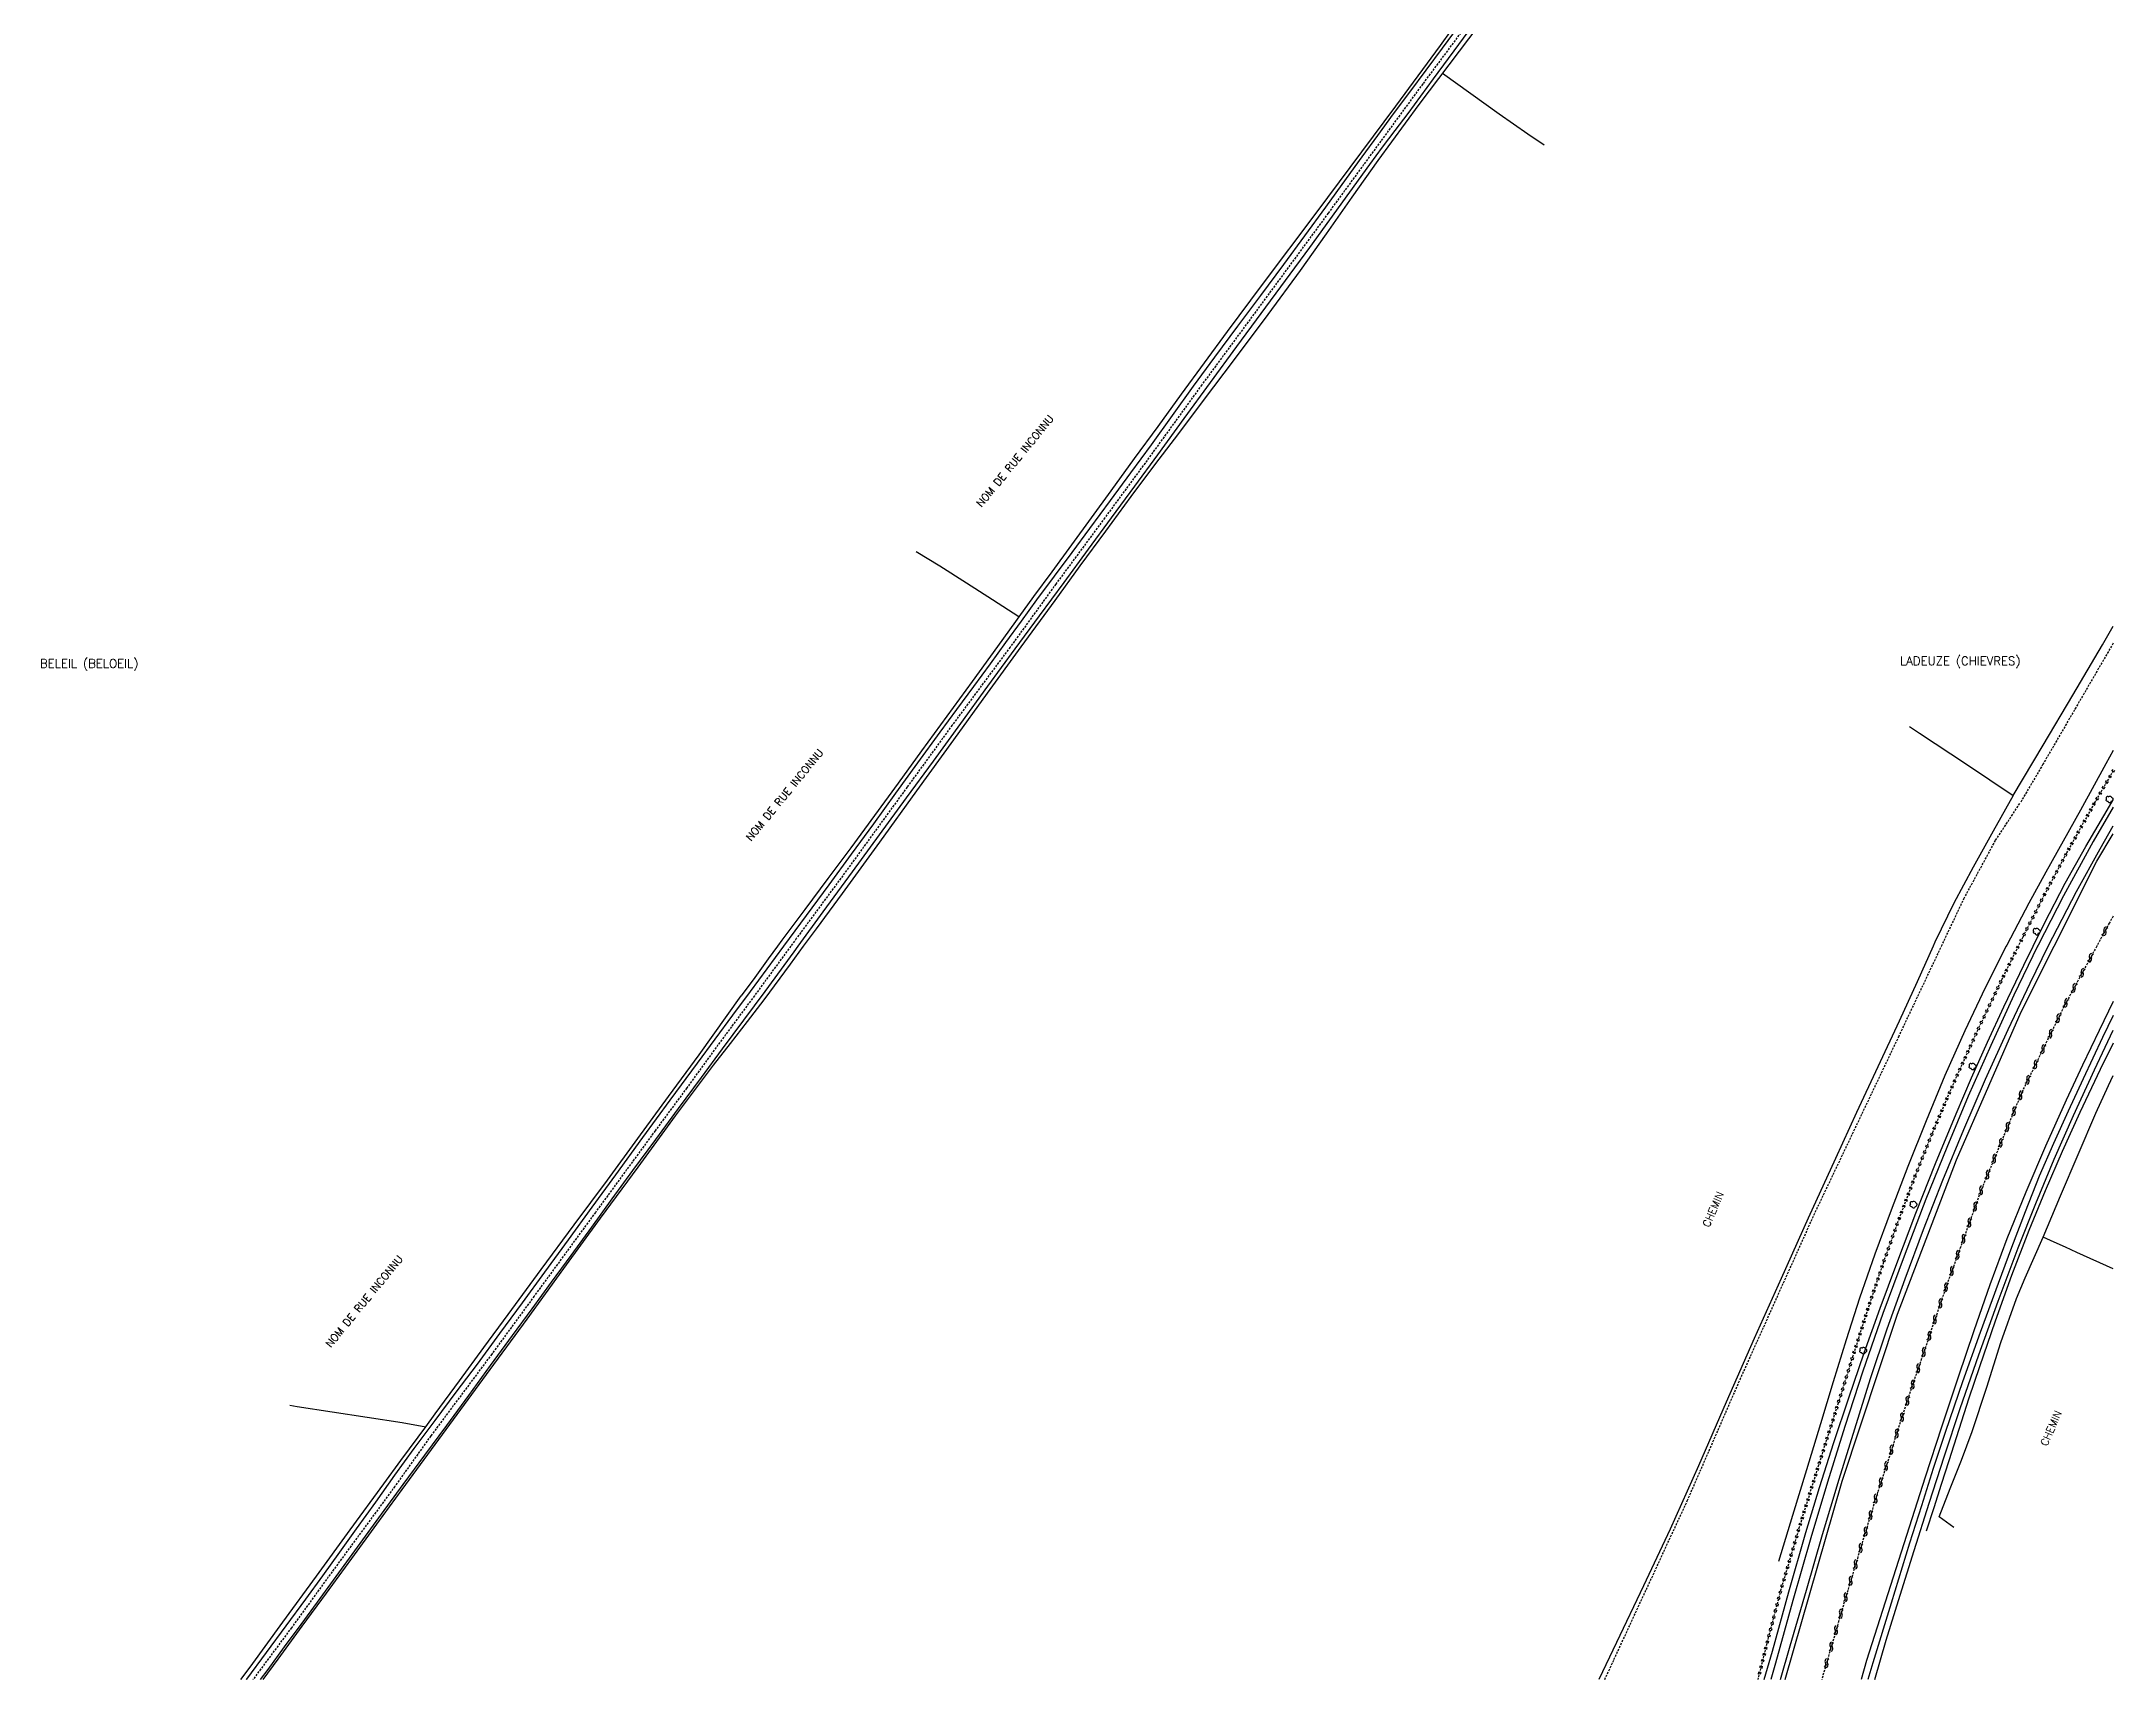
# Model space of a CAD drawing. Header units: millimetres. Extents: x 105000 to 106000, y 138000 to 138784.
# Drawn here: x 105516.9 to 106000.3, y 138000 to 138382 of the extents above; entities that cross this region are included whole.
import ezdxf
from ezdxf.enums import TextEntityAlignment as Align

# ---------------------------------------------------------------- set-up
doc = ezdxf.new("R2010")
doc.units = ezdxf.units.MM
doc.linetypes.add('DASHED', pattern=[0.75, 0.5, -0.25])
doc.layers.get('0').update_dxf_attribs({"linetype": 'CONTINUOUS'})
for name, color, linetype in [('W0001', 6, 'DASHED'), ('W0008', 7, 'CONTINUOUS'), ('W0070', 7, 'DASHED'), ('W0071', 7, 'CONTINUOUS'), ('W0211', 2, 'CONTINUOUS'), ('W0220', 5, 'DASHED'), ('W0300', 7, 'CONTINUOUS'), ('W0330', 7, 'CONTINUOUS'), ('W0500', 5, 'DASHED'), ('W0511', 5, 'CONTINUOUS'), ('W0980', 7, 'CONTINUOUS'), ('W0989', 7, 'CONTINUOUS')]:
    doc.layers.add(name, color=color, linetype=linetype)
doc.styles.get("Standard").update_dxf_attribs({"font": 'romans.shx', "width": 0.85})

# ---------------------------------------------------------------- blocks, each defined once
blk = doc.blocks.new('T300')
for p, q in [((-0.8, 0.51), (-0.86, 0.34)), ((-0.86, 0.34), (-0.86, 0.17)), ((-0.86, 0.17), (-0.74, 0.06)), ((-0.69, 0.63), (-0.8, 0.51)), ((-0.8, -0.06), (-0.74, 0.06)), ((-0.74, 0.06), (-0.69, 0.11)), ((-0.57, 0.69), (-0.69, 0.63)), ((-0.46, 0.69), (-0.57, 0.69)), ((-0.29, 0.63), (-0.46, 0.69)), ((-0.29, 0.63), (-0.17, 0.74)), ((-0.23, 0.57), (-0.29, 0.63)), ((-0.17, 0.74), (-0.06, 0.8)), ((-0.06, 0.8), (0.06, 0.8)), ((0.06, 0.8), (0.23, 0.74)), ((0.23, 0.74), (0.34, 0.63)), ((0.34, 0.63), (0.4, 0.51)), ((0.46, 0.46), (0.34, 0.46)), ((0.4, 0.51), (0.4, 0.46)), ((0.57, 0.4), (0.46, 0.46)), ((0.57, 0.4), (0.69, 0.29)), ((0.69, 0.29), (0.74, 0.17)), ((0.74, 0.06), (0.69, -0.17)), ((0.74, 0.17), (0.74, 0.06)), ((-0.8, -0.17), (-0.8, -0.06)), ((-0.8, -0.23), (-0.8, -0.17)), ((-0.74, -0.34), (-0.8, -0.23)), ((-0.69, -0.4), (-0.74, -0.34)), ((-0.51, -0.46), (-0.69, -0.4)), ((-0.4, -0.46), (-0.51, -0.46)), ((-0.4, -0.46), (-0.34, -0.46)), ((-0.34, -0.46), (-0.34, -0.4)), ((-0.34, -0.51), (-0.34, -0.46)), ((-0.29, -0.63), (-0.34, -0.51)), ((-0.17, -0.74), (-0.29, -0.63)), ((-0.06, -0.8), (-0.17, -0.74)), ((0.06, -0.8), (-0.06, -0.8)), ((0.17, -0.74), (0.06, -0.8)), ((0.23, -0.69), (0.17, -0.74)), ((0.29, -0.46), (0.23, -0.46)), ((0.29, -0.63), (0.23, -0.69)), ((0.46, -0.4), (0.29, -0.46)), ((0.34, -0.51), (0.29, -0.63)), ((0.34, -0.51), (0.34, -0.46)), ((0.57, -0.34), (0.46, -0.4)), ((0.63, -0.29), (0.57, -0.34)), ((0.69, -0.17), (0.63, -0.29))]:
    blk.add_line(p, q)
blk = doc.blocks.new('t220o')
at = {"color": 0, "linetype": 'Continuous'}
for p, q in [((-0.25, 0.25), (0.25, 0.25)), ((-0.25, -0.25), (0.25, -0.25))]:
    blk.add_line(p, q, dxfattribs=at)
blk = doc.blocks.new('t500o')
at = {"color": 0, "linetype": 'Continuous'}
for centre, start, end in [((-0.5, 0.625), 216.8699, 323.1301), ((0.5, -0.125), 36.8699, 143.1301), ((0.5, -0.625), 36.8699, 143.1301), ((-0.5, 0.125), 216.8699, 323.1301)]:
    blk.add_arc(centre, 0.625, start, end, dxfattribs=at)

msp = doc.modelspace()

# ---------------------------------------------------------------- linework, layer by layer
at = {"layer": 'W0001'}
for points in [[(105996.27, 138584.15), (105990.07, 138577.56), (105979.41, 138562.73), (105966.91, 138545.45), (105954.58, 138528.67), (105944.76, 138515.92), (105933.62, 138500.67), (105919.73, 138481.9), (105910.56, 138469.49), (105896.49, 138450.48), (105886.72, 138437.01), (105875.59, 138421.86), (105863.32, 138404.99), (105852.35, 138390.05), (105838.98, 138372.08), (105833.61, 138364.77)], [(105833.61, 138364.77), (105816.92, 138341.93), (105801.38, 138320.8), (105787.46, 138301.91), (105774.24, 138283.68), (105764.84, 138270.9), (105753.44, 138255.47), (105742.76, 138240.74), (105729.23, 138222.53), (105718.75, 138208.11), (105704.61, 138188.66), (105692.9, 138172.77), (105691.6, 138171)], [(105691.6, 138171), (105683.12, 138159.43), (105674.19, 138147.38), (105667.37, 138137.95), (105659.99, 138127.98), (105646.06, 138108.94), (105631.77, 138089.4), (105621.89, 138075.89), (105607.66, 138056.81), (105599.29, 138045.04), (105584.65, 138025.13), (105575.19, 138012.09), (105566.2, 138000)]]:
    msp.add_lwpolyline(points, dxfattribs=at)
at = {"layer": 'W0008'}
for points in [[(105849.05, 138387.89), (105843.51, 138380.4), (105839.71, 138375.3), (105835.9, 138370.2), (105832.1, 138365.1)], [(105835.56, 138365.21), (105841.48, 138373.24), (105847.41, 138381.27), (105853.32, 138389.31)], [(105832.1, 138365.1), (105828.46, 138360.09), (105824.82, 138355.08), (105821.17, 138350.07), (105816.29, 138343.36), (105811.4, 138336.66), (105806.49, 138329.97), (105801.13, 138322.77), (105795.76, 138315.59), (105790.42, 138308.38), (105785.48, 138301.58), (105780.57, 138294.77), (105775.64, 138287.96), (105770.86, 138281.43), (105766.07, 138274.91), (105761.26, 138268.39), (105757.15, 138262.85), (105753.03, 138257.31), (105748.93, 138251.76), (105745.32, 138246.81), (105741.71, 138241.84), (105738.11, 138236.89), (105734.19, 138231.55), (105730.26, 138226.23), (105726.35, 138220.9), (105721.19, 138213.79), (105716.05, 138206.68), (105710.9, 138199.57), (105705.69, 138192.44), (105700.46, 138185.31), (105695.23, 138178.18), (105689.94, 138171)], [(105693.34, 138171), (105699.21, 138179.04), (105706, 138188.34), (105712.3, 138196.96), (105718.6, 138205.58), (105724.9, 138214.19), (105731.24, 138222.91), (105737.58, 138231.62), (105743.94, 138240.33), (105749.63, 138248.08), (105755.34, 138255.82), (105761.04, 138263.56), (105766.43, 138270.91), (105771.82, 138278.26), (105777.2, 138285.61), (105783.34, 138294.04), (105789.48, 138302.46), (105795.63, 138310.88), (105801.31, 138318.55), (105806.99, 138326.22), (105812.65, 138333.91), (105817.32, 138340.38), (105821.96, 138346.87), (105826.66, 138353.33), (105829.61, 138357.3), (105832.59, 138361.25), (105835.56, 138365.21)], [(105689.94, 138171), (105682.18, 138160.47)], [(105685.61, 138160.42), (105692.41, 138169.73), (105693.34, 138171)], [(105682.18, 138160.47), (105678.04, 138154.9), (105673.89, 138149.34), (105669.76, 138143.77), (105663.4, 138135.1), (105657.07, 138126.41), (105650.74, 138117.72), (105645.22, 138110.15), (105639.71, 138102.57), (105634.18, 138095), (105628.96, 138087.84), (105623.73, 138080.67), (105618.46, 138073.53), (105613.54, 138066.98), (105608.6, 138060.44), (105603.7, 138053.87), (105599.21, 138047.64), (105594.76, 138041.39), (105590.3, 138035.14), (105586.35, 138029.67), (105582.39, 138024.2), (105578.42, 138018.74), (105573.85, 138012.52), (105569.25, 138006.31), (105564.66, 138000.1), (105564.59, 138000)], [(105567.98, 138000), (105569.72, 138002.37), (105573.57, 138007.59), (105577.41, 138012.81), (105581.25, 138018.03), (105586.23, 138024.87), (105591.2, 138031.72), (105596.18, 138038.56), (105601.25, 138045.46), (105606.32, 138052.35), (105611.39, 138059.24), (105616.51, 138066.23), (105621.63, 138073.21), (105626.75, 138080.2), (105631.3, 138086.42), (105635.85, 138092.64), (105640.4, 138098.86), (105645.2, 138105.48), (105649.99, 138112.1), (105654.8, 138118.71), (105660.12, 138125.94), (105665.46, 138133.15), (105670.8, 138140.36), (105675.73, 138147.05), (105680.67, 138153.74), (105685.61, 138160.42)]]:
    msp.add_lwpolyline(points, dxfattribs=at)
at = {"layer": 'W0070'}
for points in [[(106000, 138241.66), (105983.63, 138213.46), (105978.31, 138204.42)], [(105959.95, 138171), (105965.17, 138182.06), (105972.59, 138195.73), (105978.31, 138204.42)], [(105881.43, 138000), (105883.59, 138004.69), (105900.68, 138041.68), (105913, 138069.97), (105930.53, 138109), (105949.98, 138149.9), (105959.95, 138171)]]:
    msp.add_lwpolyline(points, dxfattribs=at)
at = {"layer": 'W0071'}
for points in [[(106000, 138203.42), (105995.34, 138195.4), (105988.39, 138182.74), (105982.5, 138171.23), (105982.38, 138171)], [(105984.87, 138171), (105985.92, 138173.13), (105991.44, 138183.73), (105996.95, 138193.75), (106000, 138199.05)], [(105982.38, 138171), (105976.85, 138159.59), (105971.43, 138147.86), (105966.19, 138136), (105961.17, 138124.05), (105956.34, 138112.03), (105951.22, 138098.73), (105946.32, 138085.35), (105941.64, 138071.89), (105937.42, 138058.99), (105933.41, 138046.03), (105929.51, 138033.04), (105925.3, 138018.45), (105921.24, 138003.82), (105920.17, 138000)], [(105922.4, 138000), (105924.71, 138007.84), (105928.48, 138020.82), (105932.23, 138033.81), (105936.1, 138046.76), (105939.72, 138058.49), (105943.43, 138070.18), (105947.32, 138081.82), (105951.46, 138093.42), (105955.79, 138104.96), (105960.3, 138116.42), (105965.16, 138128.24), (105970.22, 138139.97), (105975.49, 138151.61), (105980.62, 138162.42), (105984.87, 138171)], [(106000, 138154.84), (105997.5, 138149.71), (105992.96, 138140.07), (105989.47, 138132.55), (105986.05, 138124.99), (105982.77, 138117.37), (105979.45, 138109.08), (105976.28, 138100.73), (105973.17, 138092.36), (105968.95, 138080.9), (105964.84, 138069.4), (105960.87, 138057.86), (105958.02, 138049.19), (105955.26, 138040.49), (105952.53, 138031.79), (105948.22, 138017.83), (105943.98, 138003.86), (105942.8, 138000)], [(105944.44, 138000), (105947.04, 138009.21), (105950.29, 138019.67), (105953.6, 138030.11), (105957.1, 138041.16), (105960.68, 138052.19), (105964.35, 138063.18), (105968.68, 138075.73), (105973.15, 138088.24), (105977.84, 138100.66), (105981.98, 138111.02), (105986.27, 138121.32), (105990.74, 138131.54), (105995.61, 138142.21), (106000, 138151.42)]]:
    msp.add_lwpolyline(points, dxfattribs=at)
at = {"layer": 'W0211'}
for points in [[(106000, 138216.66), (105998.31, 138213.56), (105992.4, 138202.73)], [(105981.31, 138171), (105983.88, 138176.2), (105988.83, 138185.71), (105993.62, 138194.28), (105998.59, 138202.76), (106000, 138205.17)], [(105992.4, 138202.73), (105988.34, 138195.52), (105984.28, 138188.31), (105980.31, 138181.05), (105975.16, 138171.23), (105975.05, 138171)], [(105918.63, 138000), (105920.54, 138006.65), (105924.35, 138020.48), (105928.32, 138034.27), (105931.55, 138044.77), (105934.88, 138055.24), (105938.33, 138065.68), (105941.94, 138076.17), (105945.67, 138086.63), (105949.52, 138097.04), (105953.97, 138108.73), (105958.57, 138120.36), (105963.36, 138131.92), (105966.98, 138140.29), (105970.7, 138148.61), (105974.52, 138156.89), (105979.13, 138166.58), (105981.31, 138171)], [(105975.05, 138171), (105970.18, 138161.31), (105965.41, 138151.29), (105960.76, 138140.83), (105956.35, 138130.26), (105952.1, 138119.63), (105948.19, 138109.45), (105944.43, 138099.21), (105940.85, 138088.91), (105937.7, 138079.18), (105934.7, 138069.39), (105931.72, 138059.61), (105928.45, 138048.92), (105925.21, 138038.22), (105921.98, 138027.52)], [(106000, 138148.42), (105996.98, 138142.27), (105992.25, 138132.23), (105988.12, 138123.13), (105984.13, 138113.97), (105980.32, 138104.73), (105976.28, 138094.19), (105972.48, 138083.57), (105968.8, 138072.89), (105966.37, 138065.6), (105963.99, 138058.29), (105961.64, 138050.97), (105959.89, 138045.52), (105958.16, 138040.07), (105956.42, 138034.61)]]:
    msp.add_lwpolyline(points, dxfattribs=at)
at = {"layer": 'W0220'}
for points in [[(106000, 138211.93), (105995.58, 138204.33), (105989.08, 138192.68), (105983.91, 138182.95), (105978.89, 138173.13), (105977.83, 138171)], [(105977.83, 138171), (105974.01, 138163.25), (105968.41, 138151.52), (105963.02, 138139.69), (105957.91, 138127.74), (105953.89, 138117.67), (105950.07, 138107.51), (105946.41, 138097.29), (105942.76, 138086.4), (105939.29, 138075.45), (105935.87, 138064.48), (105931.29, 138050.02), (105926.79, 138035.52), (105922.5, 138020.97), (105919.58, 138009.83), (105917.12, 138000)]]:
    msp.add_lwpolyline(points, dxfattribs=at)
at = {"layer": 'W0330'}
for points in [[(105848.22, 138388.18), (105843.05, 138381.07), (105837.83, 138373.98), (105832.61, 138366.9)], [(105838.14, 138367.28), (105845.13, 138376.55), (105852.13, 138385.82)], [(105867.33, 138357.81), (105863.51, 138360.35), (105856.84, 138365.03), (105850.23, 138369.79), (105843.62, 138374.55)], [(105694.62, 138171), (105697.61, 138175.06), (105703.67, 138183.33), (105712.35, 138195.26), (105720.99, 138207.22), (105729.64, 138219.17), (105737.5, 138230.01), (105745.36, 138240.84), (105753.24, 138251.66), (105759.14, 138259.74), (105765.06, 138267.81), (105771.01, 138275.86), (105776.54, 138283.23), (105782.09, 138290.58), (105787.64, 138297.94), (105795.29, 138308.12), (105802.93, 138318.32), (105810.47, 138328.58), (105816.54, 138337.12), (105822.54, 138345.71), (105828.61, 138354.25), (105831.77, 138358.6), (105834.95, 138362.94), (105838.14, 138367.28)], [(105832.61, 138366.9), (105816.8, 138345.6)], [(105816.8, 138345.6), (105810.79, 138337.62), (105804.78, 138329.65), (105798.8, 138321.65), (105793.4, 138314.36), (105788.03, 138307.06), (105782.67, 138299.74), (105777.19, 138292.23), (105771.72, 138284.71), (105766.25, 138277.2), (105761.65, 138270.91), (105757.06, 138264.62), (105752.46, 138258.33), (105748.23, 138252.52), (105744.81, 138247.8), (105744.01, 138246.7), (105739.79, 138240.87), (105733.91, 138232.76), (105728.03, 138224.64), (105722.14, 138216.54), (105716.64, 138209), (105711.13, 138201.48), (105705.6, 138193.97), (105700.26, 138186.77), (105694.89, 138179.58), (105689.55, 138172.38), (105688.53, 138171)], [(105744.81, 138247.8), (105738.69, 138251.75), (105732.56, 138255.7), (105726.4, 138259.6), (105720.82, 138262.95)], [(105976.7, 138206.16), (105983.66, 138217.86), (105990.62, 138229.55), (105997.52, 138241.28), (106000, 138245.61)], [(105952.49, 138222.25), (105954.81, 138220.72), (105965.76, 138213.44), (105976.7, 138206.16), (105972.01, 138197.81), (105967.33, 138189.47), (105962.83, 138181.03), (105958.44, 138171.93), (105958.01, 138171)], [(105688.53, 138171), (105686.37, 138168.06), (105683.2, 138163.74), (105680.03, 138159.41)], [(105685.45, 138158.53), (105691.53, 138166.8), (105694.62, 138171)], [(105958.01, 138171), (105954.26, 138162.73), (105950.08, 138153.53), (105945.12, 138142.87), (105940.15, 138132.21), (105935.23, 138121.53), (105928.86, 138107.55), (105922.55, 138093.54), (105916.28, 138079.52), (105909.77, 138064.68), (105903.3, 138049.83), (105896.69, 138035.05), (105890.49, 138021.82), (105884.18, 138008.64), (105880.07, 138000)], [(105568.58, 138000), (105572.05, 138004.75), (105577.71, 138012.46), (105583.36, 138020.17), (105589.23, 138028.22), (105595.1, 138036.27), (105600.97, 138044.31), (105607.82, 138053.64), (105614.68, 138062.96), (105621.53, 138072.28), (105630.12, 138084.05), (105638.7, 138095.83), (105647.28, 138107.61), (105656.01, 138119.51), (105664.74, 138131.42), (105673.6, 138143.23), (105677.53, 138148.34), (105681.49, 138153.44), (105685.45, 138158.53)], [(105608.7, 138061.97), (105614.37, 138069.69), (105620.04, 138077.42), (105625.72, 138085.14), (105633.42, 138095.58), (105641.14, 138106.02), (105648.84, 138116.46), (105655.99, 138126.2), (105663.12, 138135.95), (105670.25, 138145.7), (105680.03, 138159.41)], [(106000, 138095.75), (105991.55, 138099.62), (105988.91, 138100.8), (105986.27, 138101.97), (105983.64, 138103.14), (105987.72, 138112.81), (105991.8, 138122.47), (105995.99, 138132.09), (105998.91, 138138.52), (106000, 138140.86)], [(105962.8, 138035.42), (105959.38, 138037.91), (105961.99, 138044.55), (105964.6, 138051.18), (105967.12, 138057.84), (105970.57, 138068.18), (105973.83, 138078.6), (105977.48, 138088.86), (105979.47, 138093.64), (105981.55, 138098.39), (105983.64, 138103.14)], [(105574.77, 138063.99), (105576.5, 138063.7), (105584.66, 138062.43), (105592.84, 138061.2), (105601.01, 138059.97)], [(105563.4, 138000), (105565.52, 138002.88), (105573.2, 138013.34), (105581.05, 138024.11), (105588.89, 138034.88), (105596.74, 138045.65), (105600.72, 138051.09), (105604.71, 138056.53), (105606.48, 138058.93), (105608.7, 138061.97)], [(105601.01, 138059.97), (105606.48, 138058.93)]]:
    msp.add_lwpolyline(points, dxfattribs=at)
at = {"layer": 'W0500'}
for points in [[(106000, 138178.01), (105999.1, 138176.41), (105996.16, 138171)], [(105996.16, 138171), (105988.51, 138156.93), (105978.75, 138137.06), (105969.29, 138114.34), (105960.88, 138091.15), (105952.91, 138067.81), (105945.07, 138043.73), (105937.7, 138019.5), (105932.03, 138000)]]:
    msp.add_lwpolyline(points, dxfattribs=at)
at = {"layer": 'W0511'}
for points in [[(105986.23, 138171), (105996.22, 138190.86), (106000, 138197.18)], [(105923.53, 138000), (105936.83, 138046.25), (105949.67, 138085.18), (105963.44, 138121.16), (105978.53, 138155.68), (105986.23, 138171)], [(106000, 138158.14), (105996.73, 138151.35), (105992.83, 138143.25), (105989.02, 138135.11), (105984.22, 138124.41), (105979.59, 138113.63), (105975.2, 138102.76), (105971.24, 138092.07), (105967.51, 138081.3), (105963.86, 138070.5), (105959.98, 138058.88), (105956.19, 138047.23), (105952.45, 138035.57), (105947.42, 138020.02), (105942.48, 138004.44), (105941.19, 138000)]]:
    msp.add_lwpolyline(points, dxfattribs=at)

# ---------------------------------------------------------------- block references
at = {"layer": 'W0220'}
for p, rotation in [((105998.46, 138209.29), 239.8026373254565), ((105999.22, 138210.58), 239.8026373254565), ((105999.97, 138211.88), 239.8026373254565), ((105995.45, 138204.1), 240.8564759883974), ((105996.2, 138205.4), 239.8026373254565), ((105996.95, 138206.69), 239.8026373254565), ((105997.71, 138207.99), 239.8026373254565), ((105992.53, 138198.86), 240.8564759883974), ((105993.26, 138200.17), 240.8564759883974), ((105993.99, 138201.48), 240.8564759883974), ((105994.72, 138202.79), 240.8564759883974), ((105990.34, 138194.93), 240.8564759883974), ((105991.07, 138196.24), 240.8564759883974), ((105991.8, 138197.55), 240.8564759883974), ((105987.47, 138189.65), 242.0167959031503), ((105988.18, 138190.98), 242.0167959031503), ((105988.88, 138192.3), 242.0167959031503), ((105989.61, 138193.62), 240.8564759883974), ((105984.66, 138184.36), 242.0167959031503), ((105985.36, 138185.68), 242.0167959031503), ((105986.07, 138187.01), 242.0167959031503), ((105986.77, 138188.33), 242.0167959031503), ((105982.59, 138180.36), 242.8888486219048), ((105983.27, 138181.7), 242.8888486219048), ((105983.96, 138183.03), 242.0167959031503), ((105979.85, 138175.02), 242.8888486219048), ((105980.54, 138176.36), 242.8888486219048), ((105981.22, 138177.69), 242.8888486219048), ((105981.9, 138179.03), 242.8888486219048), ((105977.69, 138170.71), 243.7254868683094), ((105978.5, 138172.34), 243.7148583334653), ((105979.17, 138173.69), 242.8888486219048), ((105975.04, 138165.33), 243.7254868683094), ((105975.7, 138166.68), 243.7254868683094), ((105976.36, 138168.02), 243.7254868683094), ((105977.03, 138169.37), 243.7254868683094), ((105973.07, 138161.28), 244.5074680408671), ((105973.72, 138162.64), 244.5074680408671), ((105974.37, 138163.99), 243.7254868683094), ((105970.49, 138155.87), 244.5074680408671), ((105971.13, 138157.22), 244.5074680408671), ((105971.78, 138158.58), 244.5074680408671), ((105972.42, 138159.93), 244.5074680408671), ((105967.92, 138150.44), 245.4933025212679), ((105968.55, 138151.81), 244.5074680408671), ((105969.2, 138153.16), 244.5074680408671), ((105969.84, 138154.51), 244.5074680408671), ((105966.06, 138146.35), 245.4933025212679), ((105966.68, 138147.71), 245.4933025212679), ((105967.3, 138149.08), 245.4933025212679), ((105963.57, 138140.89), 245.4933025212679), ((105964.19, 138142.26), 245.4933025212679), ((105964.81, 138143.62), 245.4933025212679), ((105965.43, 138144.98), 245.4933025212679), ((105961.77, 138136.77), 246.8407832472936), ((105962.36, 138138.14), 246.8407832472936), ((105962.95, 138139.52), 246.8407832472936), ((105959.41, 138131.25), 246.8407832472936), ((105960, 138132.63), 246.8407832472936), ((105960.59, 138134.01), 246.8407832472936), ((105961.18, 138135.39), 246.8407832472936), ((105957.66, 138127.11), 248.2554597550829), ((105958.23, 138128.49), 246.8407832472936), ((105958.82, 138129.87), 246.8407832472936), ((105955.43, 138121.53), 248.2554597550829), ((105955.99, 138122.93), 248.2554597550829), ((105956.54, 138124.32), 248.2554597550829), ((105957.1, 138125.71), 248.2554597550829), ((105953.77, 138117.35), 249.3797087122842), ((105954.32, 138118.75), 248.2554597550829), ((105954.88, 138120.14), 248.2554597550829), ((105951.66, 138111.73), 249.3797087122842), ((105952.19, 138113.14), 249.3797087122842), ((105952.72, 138114.54), 249.3797087122842), ((105953.24, 138115.95), 249.3797087122842), ((105950.07, 138107.52), 249.3797087122842), ((105950.6, 138108.93), 249.3797087122842), ((105951.13, 138110.33), 249.3797087122842), ((105948.56, 138103.29), 250.3078217933618), ((105949.06, 138104.7), 250.3078217933618), ((105949.57, 138106.11), 250.3078217933618), ((105946.54, 138097.64), 250.3078217933618), ((105947.04, 138099.05), 250.3078217933618), ((105947.55, 138100.46), 250.3078217933618), ((105948.05, 138101.87), 250.3078217933618), ((105945.1, 138093.37), 251.4514506176031), ((105945.57, 138094.79), 251.4514506176031), ((105946.05, 138096.22), 251.4514506176031), ((105943.19, 138087.68), 251.4514506176031), ((105943.67, 138089.11), 251.4514506176031), ((105944.14, 138090.53), 251.4514506176031), ((105944.62, 138091.95), 251.4514506176031), ((105941.81, 138083.4), 252.4326246979865), ((105942.26, 138084.83), 252.4326246979865), ((105942.71, 138086.26), 252.4326246979865), ((105940.45, 138079.11), 252.4326246979865), ((105940.9, 138080.54), 252.4326246979865), ((105941.36, 138081.97), 252.4326246979865), ((105938.65, 138073.39), 252.6486531537443), ((105939.09, 138074.82), 252.6486531537443), ((105939.55, 138076.25), 252.4326246979865), ((105940, 138077.68), 252.4326246979865), ((105937.31, 138069.09), 252.6486531537443), ((105937.75, 138070.53), 252.6486531537443), ((105938.2, 138071.96), 252.6486531537443), ((105935.51, 138063.37), 252.4677987884448), ((105935.96, 138064.8), 252.6486531537443), ((105936.41, 138066.23), 252.6486531537443), ((105936.86, 138067.66), 252.6486531537443), ((105934.16, 138059.08), 252.4677987884448), ((105934.61, 138060.51), 252.4677987884448), ((105935.06, 138061.94), 252.4677987884448), ((105932.8, 138054.79), 252.4677987884448), ((105933.25, 138056.22), 252.4677987884448), ((105933.7, 138057.65), 252.4677987884448), ((105931, 138049.06), 252.7495875138726), ((105931.45, 138050.49), 252.4677987884448), ((105931.9, 138051.93), 252.4677987884448), ((105932.35, 138053.36), 252.4677987884448), ((105929.66, 138044.77), 252.7495875138726), ((105930.11, 138046.2), 252.7495875138726), ((105930.55, 138047.63), 252.7495875138726), ((105928.33, 138040.47), 252.7495875138726), ((105928.77, 138041.9), 252.7495875138726), ((105929.22, 138043.33), 252.7495875138726), ((105926.56, 138034.73), 253.5742280835991), ((105926.99, 138036.17), 252.7495875138726), ((105927.44, 138037.6), 252.7495875138726), ((105927.88, 138039.04), 252.7495875138726), ((105925.29, 138030.42), 253.5742280835991), ((105925.71, 138031.86), 253.5742280835991), ((105926.14, 138033.3), 253.5742280835991), ((105923.59, 138024.66), 253.5742280835991), ((105924.02, 138026.1), 253.5742280835991), ((105924.44, 138027.54), 253.5742280835991), ((105924.86, 138028.98), 253.5742280835991), ((105922.34, 138020.34), 255.3121477067895), ((105922.74, 138021.79), 253.5742280835991), ((105923.17, 138023.22), 253.5742280835991), ((105921.2, 138015.99), 255.3121477067895), ((105921.58, 138017.44), 255.3121477067895), ((105921.96, 138018.89), 255.3121477067895), ((105919.68, 138010.18), 255.3121477067895), ((105920.06, 138011.64), 255.3121477067895), ((105920.44, 138013.09), 255.3121477067895), ((105920.82, 138014.54), 255.3121477067895), ((105918.58, 138005.82), 255.9384252347992), ((105918.94, 138007.28), 255.9384252347992), ((105919.31, 138008.73), 255.9384252347992), ((105917.49, 138001.46), 255.9384252347992), ((105917.85, 138002.91), 255.9384252347992), ((105918.21, 138004.37), 255.9384252347992)]:
    msp.add_blockref('t220o', p, dxfattribs=dict(at, rotation=rotation))
at = {"layer": 'W0300', "rotation": 359.9999899820874}
for p in [(105999.2, 138205.22), (105982.2, 138174.41), (105967.25, 138142.95), (105953.48, 138110.73), (105941.75, 138076.68)]:
    msp.add_blockref('T300', p, dxfattribs=at)
at = {"layer": 'W0500'}
for p, rotation in [((105998.07, 138174.51), 241.4674674740966), ((105992.79, 138164.8), 241.4703229907089), ((105994.7, 138168.32), 241.4703229907089), ((105990.88, 138161.29), 241.4703229907089), ((105988.97, 138157.78), 241.4703229907089), ((105985.41, 138150.61), 243.8540883872362), ((105987.17, 138154.2), 243.8540883872362), ((105983.64, 138147.02), 243.8540883872362), ((105980.12, 138139.84), 243.8540883872362), ((105981.88, 138143.43), 243.8540883872362), ((105978.41, 138136.23), 247.3944616827699), ((105976.87, 138132.53), 247.3944616827699), ((105975.33, 138128.84), 247.3944616827699), ((105972.26, 138121.46), 247.3944616827699), ((105973.79, 138125.15), 247.3944616827699), ((105970.72, 138117.76), 247.3944616827699), ((105969.19, 138114.07), 250.0504279758699), ((105966.47, 138106.55), 250.0504279758699), ((105967.83, 138110.31), 250.0504279758699), ((105965.1, 138102.79), 250.0504279758699), ((105963.74, 138099.03), 250.0504279758699), ((105961.01, 138091.51), 250.0504279758699), ((105962.37, 138095.27), 250.0504279758699), ((105959.71, 138087.72), 251.1668947468777), ((105958.42, 138083.94), 251.1668947468777), ((105957.13, 138080.15), 251.1668947468777), ((105954.54, 138072.58), 251.1668947468777), ((105955.83, 138076.37), 251.1668947468777), ((105953.25, 138068.79), 251.1668947468777), ((105952, 138065), 251.9385926698742), ((105950.76, 138061.19), 251.9385926698742), ((105948.28, 138053.59), 251.9385926698742), ((105949.52, 138057.39), 251.9385926698742), ((105947.04, 138049.78), 251.9385926698742), ((105945.8, 138045.98), 251.9385926698742), ((105943.42, 138038.34), 253.0873521432895), ((105944.59, 138042.17), 253.0873521432895), ((105942.26, 138034.51), 253.0873521432895), ((105941.1, 138030.69), 253.0873521432895), ((105939.93, 138026.86), 253.0873521432895), ((105937.61, 138019.2), 253.7889291380341), ((105938.77, 138023.03), 253.0873521432895), ((105936.49, 138015.36), 253.7889291380341), ((105935.38, 138011.52), 253.7889291380341), ((105934.26, 138007.68), 253.7889291380341), ((105933.14, 138003.84), 253.7889291380341)]:
    msp.add_blockref('t500o', p, dxfattribs=dict(at, rotation=rotation))

# ---------------------------------------------------------------- texts
at = {"layer": 'W0980'}
for s, p in [('BELEIL (BELOEIL)', (105528.02, 138236.79)), ('LADEUZE (CHIEVRES)', (105964.34, 138237.4))]:
    msp.add_text(s, height=2, dxfattribs=at).set_placement(p, align=Align.MIDDLE)
at = {"layer": 'W0989'}
for s, rotation, p in [('NOM DE RUE INCONNU', 50.6741, (105735.42, 138273.81)), ('NOM DE RUE INCONNU', 50.6741, (105681.69, 138195.93)), ('CHEMIN', 66.4408, (105904.97, 138105.66)), ('NOM DE RUE INCONNU', 50.6741, (105583.66, 138077.84)), ('CHEMIN', 66.4408, (105983.77, 138054.63))]:
    msp.add_text(s, height=1.75, rotation=rotation, dxfattribs=at).set_placement(p, align=Align.MIDDLE_LEFT)

doc.saveas('drawing.dxf')
